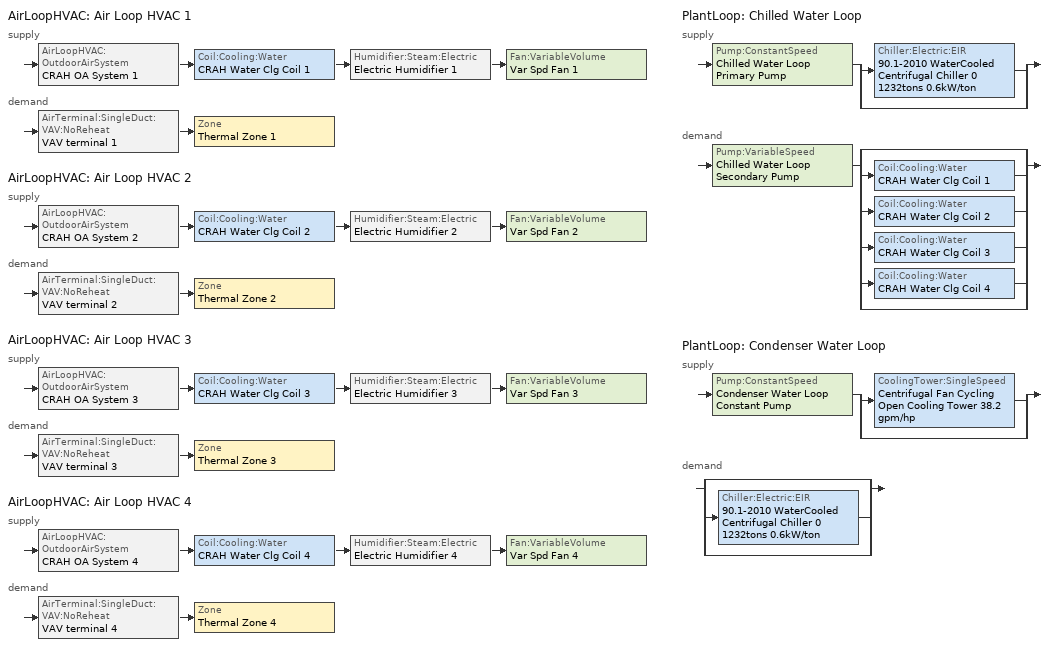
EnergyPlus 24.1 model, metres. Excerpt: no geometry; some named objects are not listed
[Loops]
AirLoopHVAC 'Air Loop HVAC 1'
 supply: AirLoopHVAC:OutdoorAirSystem 'CRAH OA System 1' > Coil:Cooling:Water 'CRAH Water Clg Coil 1' > Humidifier:Steam:Electric 'Electric Humidifier 1' > Fan:VariableVolume 'Var Spd Fan 1'
 demand: AirTerminal:SingleDuct:VAV:NoReheat 'VAV terminal 1' > Zone 'Thermal Zone 1'
AirLoopHVAC 'Air Loop HVAC 2'
 supply: AirLoopHVAC:OutdoorAirSystem 'CRAH OA System 2' > Coil:Cooling:Water 'CRAH Water Clg Coil 2' > Humidifier:Steam:Electric 'Electric Humidifier 2' > Fan:VariableVolume 'Var Spd Fan 2'
 demand: AirTerminal:SingleDuct:VAV:NoReheat 'VAV terminal 2' > Zone 'Thermal Zone 2'
AirLoopHVAC 'Air Loop HVAC 3'
 supply: AirLoopHVAC:OutdoorAirSystem 'CRAH OA System 3' > Coil:Cooling:Water 'CRAH Water Clg Coil 3' > Humidifier:Steam:Electric 'Electric Humidifier 3' > Fan:VariableVolume 'Var Spd Fan 3'
 demand: AirTerminal:SingleDuct:VAV:NoReheat 'VAV terminal 3' > Zone 'Thermal Zone 3'
AirLoopHVAC 'Air Loop HVAC 4'
 supply: AirLoopHVAC:OutdoorAirSystem 'CRAH OA System 4' > Coil:Cooling:Water 'CRAH Water Clg Coil 4' > Humidifier:Steam:Electric 'Electric Humidifier 4' > Fan:VariableVolume 'Var Spd Fan 4'
 demand: AirTerminal:SingleDuct:VAV:NoReheat 'VAV terminal 4' > Zone 'Thermal Zone 4'
PlantLoop 'Chilled Water Loop'
 supply: Pump:ConstantSpeed 'Chilled Water Loop Primary Pump' > split
  | Chiller:Electric:EIR '90.1-2010 WaterCooled  Centrifugal Chiller 0 1232tons 0.6kW/ton'
  | bypass
 demand: Pump:VariableSpeed 'Chilled Water Loop Secondary Pump' > split
  | bypass
  | Coil:Cooling:Water 'CRAH Water Clg Coil 1'
  | Coil:Cooling:Water 'CRAH Water Clg Coil 2'
  | Coil:Cooling:Water 'CRAH Water Clg Coil 3'
  | Coil:Cooling:Water 'CRAH Water Clg Coil 4'
  | bypass
PlantLoop 'Condenser Water Loop'
 supply: Pump:ConstantSpeed 'Condenser Water Loop Constant Pump' > split
  | CoolingTower:SingleSpeed 'Centrifugal Fan Cycling Open Cooling Tower 38.2 gpm/hp'
  | bypass
 demand: split
  | bypass
  | Chiller:Electric:EIR '90.1-2010 WaterCooled  Centrifugal Chiller 0 1232tons 0.6kW/ton'
  | bypass
[SizingPeriod:DesignDay] Begin environment reset mode=FullResetAtBeginEnvironment; Day of month=21; Daylight saving time indicator=No; Dry bulb temperature range modifier type=DefaultMultipliers; Rain indicator=No; Snow indicator=No
Name | Barometric pressure | Daily dry bulb temperature range | Day type | Humidity condition type | Maximum dry bulb temperature | Month | Sky clearness | Solar model indicator | Wetbulb or dewpoint at maximum dry bulb | Wind direction | Wind speed | Ashrae clear sky optical depth for beam irradiance taub | Ashrae clear sky optical depth for diffuse irradiance taud
SHENZHEN Ann Htg 99.6% Condns DB | 101109 | 0 | WinterDesignDay | WetBulb | 6.9 | 1 | 0 | ASHRAEClearSky | 6.9 | 20 | 4.5
SHENZHEN Ann Htg Wind 99.6% Condns WS=>MCDB | 101109 | 0 | WinterDesignDay | WetBulb | 11.9 | 1 | 0 | ASHRAEClearSky | 11.9 | 20 | 8.4
SHENZHEN Ann Hum_n 99.6% Condns DP=>MCDB | 101109 | 0 | WinterDesignDay | DewPoint | 12.3 | 1 | 0 | ASHRAEClearSky | -5.1 | 20 | 4.5
Tampa-MacDill.AFB_FL_USA Ann Clg .4% Condns DB=>MWB | 101229 | 7.9 | SummerDesignDay | WetBulb | 33.9 | 8 |  | ASHRAETau | 25.1 | 270 | 3.1 | 0.491 | 2.016
Tampa-MacDill.AFB_FL_USA Ann Htg 99.6% Condns DB | 101229 | 0 | WinterDesignDay | WetBulb | 4.6 | 1 | 0 | ASHRAEClearSky | 4.6 | 10 | 2.5
[AirLoopHVAC] Design return air flow fraction of supply air flow=1; Design supply air flow rate=Autosize
Air Loop HVAC 1; Air Loop HVAC 2; Air Loop HVAC 3; Air Loop HVAC 4
[AirTerminal:SingleDuct:VAV:NoReheat] Availability schedule=Always On Discrete hvac_library; Fixed minimum air flow rate=Autosize; Maximum air flow rate=Autosize; Zone minimum air flow input method=Constant
Name | Constant minimum air flow fraction
VAV terminal 1 | 0.1
VAV terminal 2 | 0.09
VAV terminal 3; VAV terminal 4 | 0.11
[AvailabilityManager:Scheduled]
Name | Schedule
Air Loop HVAC 1 Availability Manager; CRAH OA System 1 Availability Manager; CRAH OA System 2 Availability Manager; CRAH OA System 3 Availability Manager; CRAH OA System 4 Availability Manager | Always On Discrete
Air Loop HVAC 2 Availability Manager | Always On Discrete 1
Air Loop HVAC 3 Availability Manager | Always On Discrete 2
Air Loop HVAC 4 Availability Manager | Always On Discrete 5
[Chiller:Electric:EIR]
90.1-2010 WaterCooled  Centrifugal Chiller 0 1232tons 0.6kW/ton: Basin heater capacity=0; Basin heater setpoint temperature=10; Chiller flow mode=ConstantFlow; Condenser fan power ratio=0; Condenser heat recovery relative capacity fraction=1; Condenser type=WaterCooled; Cooling capacity function of temperature curve=WaterCooled_PositiveDisplacement_Chiller_GT150_2010_PathA_CAPFT; Electric input to cooling output ratio function of part load ratio curve=ChlrWtrCentPathAAllEIRRatio_fQRatio; Electric input to cooling output ratio function of temperature curve=WaterCooled_PositiveDisplacement_Chiller_GT150_2010_PathA_EIRFT; End use subcategory=General; Fraction of compressor electric consumption rejected by condenser=1; Leaving chilled water lower temperature limit=2.22222; Maximum part load ratio=1; Minimum part load ratio=0.15; Minimum unloading ratio=0.25; Optimum part load ratio=1; Reference capacity=Autosize; Reference chilled water flow rate=Autosize; Reference condenser fluid flow rate=Autosize; Reference cop=6.17018; Reference entering condenser fluid temperature=35; Reference leaving chilled water temperature=6.66667; Sizing factor=1
[Coil:Cooling:Water] Availability schedule=DataCenter HVACOperationSchd; Design air flow rate=Autosize; Design inlet air humidity ratio=Autosize; Design inlet air temperature=Autosize; Design inlet water temperature=Autosize; Design outlet air humidity ratio=Autosize; Design outlet air temperature=Autosize; Design water flow rate=Autosize; Heat exchanger configuration=CrossFlow; Type of analysis=SimpleAnalysis
CRAH Water Clg Coil 1; CRAH Water Clg Coil 2; CRAH Water Clg Coil 3; CRAH Water Clg Coil 4
[Controller:MechanicalVentilation] Availability schedule=Always On Discrete hvac_library; Demand controlled ventilation=No; System outdoor air method=ZoneSum; Design specification outdoor air object name 1=LargeDataCenterHighITE StandaloneDataCenter Ventilation
Name | Zone or zonelist name 1
Controller Mechanical Ventilation 1 | Thermal Zone 1
Controller Mechanical Ventilation 2 | Thermal Zone 2
Controller Mechanical Ventilation 3 | Thermal Zone 3
Controller Mechanical Ventilation 4 | Thermal Zone 4
[Controller:OutdoorAir] Control high indoor humidity based on outdoor humidity ratio=Yes; Economizer control action type=ModulateFlow; Economizer control type=NoEconomizer; Economizer maximum limit dry bulb temperature=28; Economizer maximum limit enthalpy=64000; Economizer minimum limit dry bulb temperature=-100; Economizer operation staging=InterlockedWithMechanicalCooling; Heat recovery bypass control type=BypassWhenOAFlowGreaterThanMinimum; High humidity control=No; Lockout type=NoLockout; Maximum outdoor air flow rate=Autosize; Minimum limit type=FixedMinimum; Minimum outdoor air flow rate=Autosize
Name | Mechanical ventilation controller
Outdoor Air Controller 1 | Controller Mechanical Ventilation 1
Outdoor Air Controller 2 | Controller Mechanical Ventilation 2
Outdoor Air Controller 3 | Controller Mechanical Ventilation 3
Outdoor Air Controller 4 | Controller Mechanical Ventilation 4
[Controller:WaterCoil] Action=Reverse; Actuator variable=Flow; Control variable=Temperature; Controller convergence tolerance=Autosize; Maximum actuated flow=Autosize; Minimum actuated flow=0
Controller Water Coil 1; Controller Water Coil 2; Controller Water Coil 3; Controller Water Coil 6
[CoolingTower:SingleSpeed]
Centrifugal Fan Cycling Open Cooling Tower 38.2 gpm/hp: Basin heater capacity=0; Basin heater setpoint temperature=2; Blowdown calculation mode=ConcentrationRatio; Blowdown concentration ratio=3; Capacity control=FanCycling; Cell control=MinimalCell; Cell maximum water flow rate fraction=2.5; Cell minimum water flow rate fraction=0.33; Design air flow rate=Autosize; Design approach temperature=Autosize; Design fan power=Autosize; Design inlet air dry bulb temperature=35; Design inlet air wet bulb temperature=25.6; Design range temperature=Autosize; Design u factor times area value=Autosize; Design water flow rate=Autosize; Drift loss percent=0.008; End use subcategory=General; Evaporation loss factor=0.2; Evaporation loss mode=LossFactor; Free convection capacity=0; Free convection nominal capacity sizing factor=0.1; Free convection regime air flow rate=Autocalculate; Free convection regime air flow rate sizing factor=0.1; Free convection regime u factor times area value=Autocalculate; Free convection u factor times area value sizing factor=0.1; Heat rejection capacity and nominal capacity sizing ratio=1.25; Number of cells=2; Performance input method=UFactorTimesAreaAndDesignWaterFlowRate; Sizing factor=1
[DesignSpecification:OutdoorAir]
LargeDataCenterHighITE StandaloneDataCenter Ventilation: Outdoor air flow air changes per hour=0; Outdoor air flow per person=0.00235974; Outdoor air flow per zone=0; Outdoor air flow per zone floor area=0.0003048; Outdoor air method=Sum
[DesignSpecification:OutdoorAir:SpaceList] Space design specification outdoor air object name 1=LargeDataCenterHighITE StandaloneDataCenter Ventilation
Name | Space name 1
Thermal Zone 1 DSOA Space List | Space 101
Thermal Zone 2 DSOA Space List | Space 102
Thermal Zone 3 DSOA Space List | Space 103
Thermal Zone 4 DSOA Space List | Space 104
[Fan:VariableVolume] End use subcategory=General; Fan power coefficient 1=0.0407599; Fan power coefficient 2=0.088045; Fan power coefficient 3=-0.0729261; Fan power coefficient 4=0.94374; Fan power coefficient 5=0; Fan power minimum air flow rate=0; Fan power minimum flow fraction=0; Fan power minimum flow rate input method=FixedFlowRate; Fan total efficiency=0.6045; Maximum flow rate=Autosize; Motor efficiency=0.93; Motor in airstream fraction=1; Pressure rise=1017.592
Name | Availability schedule
Var Spd Fan 1 | Always On Discrete
Var Spd Fan 2 | Always On Discrete 1
Var Spd Fan 3 | Always On Discrete 2
Var Spd Fan 4 | Always On Discrete 5
[Humidifier:Steam:Electric] Rated capacity=Autosize; Rated power=Autosize
Electric Humidifier 1; Electric Humidifier 2; Electric Humidifier 3; Electric Humidifier 4
[PlantEquipmentList]
Chilled Water Loop Cooling Equipment List: 90.1-2010 WaterCooled  Centrifugal Chiller 0 1232tons 0.6kW/ton, Chiller:Electric:EIR
Condenser Water Loop Cooling Equipment List: Centrifugal Fan Cycling Open Cooling Tower 38.2 gpm/hp, CoolingTower:SingleSpeed
[PlantEquipmentOperation:CoolingLoad] Load range 1 lower limit=0; Load range 1 upper limit=1000000000
Name | Range 1 equipment list
Chilled Water Loop Cooling Operation Scheme | Chilled Water Loop Cooling Equipment List
Condenser Water Loop Cooling Operation Scheme | Condenser Water Loop Cooling Equipment List
[PlantEquipmentOperationSchemes] Control scheme 1 schedule=Always On Discrete
Name | Control scheme 1
Chilled Water Loop Operation Schemes | Chilled Water Loop Cooling Operation Scheme
Condenser Water Loop Operation Schemes | Condenser Water Loop Cooling Operation Scheme
[PlantLoop] Fluid type=Water; Load distribution scheme=Optimal; Maximum loop flow rate=Autosize; Minimum loop flow rate=0; Plant loop demand calculation scheme=SingleSetpoint; Plant loop volume=Autocalculate
Name | Common pipe simulation | Maximum loop temperature | Minimum loop temperature | Plant equipment operation scheme
Chilled Water Loop | CommonPipe | 40 | 1 | Chilled Water Loop Operation Schemes
Condenser Water Loop | None | 80 | 5 | Condenser Water Loop Operation Schemes
[Pump:ConstantSpeed] Design electric power per unit flow rate=348701.1; Design flow rate=Autosize; Design power consumption=Autosize; Design power sizing method=PowerPerFlowPerPressure; Design shaft power per unit flow rate per unit head=1.28205; End use subcategory=General; Fraction of motor inefficiencies to fluid stream=0; Pump control type=Intermittent
Name | Design pump head | Motor efficiency
Chilled Water Loop Primary Pump | 44836 | 0.924
Condenser Water Loop Constant Pump | 148557 | 0.954
[Pump:VariableSpeed]
Chilled Water Loop Secondary Pump: Design electric power per unit flow rate=348701.1; Design maximum flow rate=Autosize; Design minimum flow rate=0; Design minimum flow rate fraction=0; Design power consumption=Autosize; Design power sizing method=PowerPerFlowPerPressure; Design pump head=134508; Design shaft power per unit flow rate per unit head=1.28205; End use subcategory=General; Fraction of motor inefficiencies to fluid stream=0; Motor efficiency=0.945; Pump control type=Intermittent; Skin loss radiative fraction=0.5; Coefficient 1 of the part load performance curve=0; Coefficient 2 of the part load performance curve=0.0205; Coefficient 3 of the part load performance curve=0.4101; Coefficient 4 of the part load performance curve=0.5753
[SetpointManager:FollowOutdoorAirTemperature]
Condenser Water Loop Setpoint Manager Follow OATwb with 5.0F Approach: Control variable=Temperature; Maximum setpoint temperature=29.4444; Minimum setpoint temperature=21.1111; Offset temperature difference=2.77778; Reference temperature type=OutdoorAirWetBulb; Setpoint node or nodelist=Condenser Water Loop Supply Outlet Node
[SetpointManager:MixedAir] Control variable=Temperature
Name | Setpoint node or nodelist
CRAH Electric Steam Humidifier Outlet Air Node 1 OS Default SPM | CRAH Electric Steam Humidifier Outlet Air Node 1
CRAH Electric Steam Humidifier Outlet Air Node 2 OS Default SPM | CRAH Electric Steam Humidifier Outlet Air Node 2
CRAH Electric Steam Humidifier Outlet Air Node 3 OS Default SPM | CRAH Electric Steam Humidifier Outlet Air Node 3
CRAH Mixed Air Node 1 OS Default SPM | CRAH Mixed Air Node 1
CRAH Mixed Air Node 2 OS Default SPM | CRAH Mixed Air Node 2
CRAH Mixed Air Node 3 OS Default SPM | CRAH Mixed Air Node 3
CRAH Mixed Air Node 4 OS Default SPM | CRAH Mixed Air Node 4
CRAH Water Clg Coil Outlet Air Node 1 OS Default SPM | CRAH Water Clg Coil Outlet Air Node 1
CRAH Water Clg Coil Outlet Air Node 2 OS Default SPM | CRAH Water Clg Coil Outlet Air Node 2
CRAH Water Clg Coil Outlet Air Node 3 OS Default SPM | CRAH Water Clg Coil Outlet Air Node 3
CRAH Water Clg Coil Outlet Air Node 4 OS Default SPM | CRAH Water Clg Coil Outlet Air Node 4
Node 18 OS Default SPM
[SetpointManager:Scheduled] Control variable=Temperature
Name | Schedule | Setpoint node or nodelist
CRAH supply air setpoint manager 1 | AHU Supply Temp Sch | CRAH Supply Outlet Node 1
CRAH supply air setpoint manager 2 | AHU Supply Temp Sch 1 | CRAH Supply Outlet Node 2
CRAH supply air setpoint manager 3 | AHU Supply Temp Sch 2 | CRAH Supply Outlet Node 3
CRAH supply air setpoint manager 4 | AHU Supply Temp Sch 3 | CRAH Supply Outlet Node 4
Chilled Water Loop Setpoint Manager | Chilled Water Loop Temp - 44F | Chilled Water Loop Supply Outlet Node
[SetpointManager:SingleZone:Humidity:Minimum]
Name | Setpoint node or nodelist
Setpoint Manager Single Zone Humidity Minimum 1 | CRAH Electric Steam Humidifier Outlet Air Node 1
Setpoint Manager Single Zone Humidity Minimum 2 | CRAH Electric Steam Humidifier Outlet Air Node 2
Setpoint Manager Single Zone Humidity Minimum 3 | CRAH Electric Steam Humidifier Outlet Air Node 3
[Sizing:Plant]
Name | Coincident sizing factor mode | Design loop exit temperature | Loop design temperature difference | Loop type | Sizing option | Zone timesteps in averaging window
Chilled Water Loop | None | 6.66667 | 5.61111 | Cooling | NonCoincident | 1
Condenser Water Loop | GlobalCoolingSizingFactor | 29.4444 | 5.55556 | Condenser | Coincident | 6
[Sizing:System] 100 outdoor air in cooling=Yes; 100 outdoor air in heating=Yes; Central cooling capacity control method=OnOff; Central cooling design supply air humidity ratio=0.0085; Central cooling design supply air temperature=12.8; Central heating design supply air humidity ratio=0.008; Central heating design supply air temperature=16.7; Central heating maximum system air flow ratio=0.3; Cooling design capacity=Autosize; Cooling design capacity method=CoolingDesignCapacity; Cooling design capacity per floor area=234.7; Cooling fraction of autosized cooling supply air flow rate=1; Cooling supply air flow rate=0; Cooling supply air flow rate method=DesignDay; Cooling supply air flow rate per floor area=0.00996765; Cooling supply air flow rate per unit cooling capacity=3.94755e-05; Design outdoor air flow rate=Autosize; Fraction of autosized cooling design capacity=1; Fraction of autosized heating design capacity=1; Heating design capacity=Autosize; Heating design capacity method=HeatingDesignCapacity; Heating design capacity per floor area=157; Heating fraction of autosized cooling supply air flow rate=1; Heating fraction of autosized heating supply air flow rate=1; Heating supply air flow rate=0; Heating supply air flow rate method=DesignDay; Heating supply air flow rate per floor area=0.00996765; Heating supply air flow rate per unit heating capacity=3.15882e-05; Occupant diversity=Autosize; Precool design humidity ratio=0.008; Precool design temperature=12.8; Preheat design humidity ratio=0.008; Preheat design temperature=7; System outdoor air method=ZoneSum; Type of load to size on=Sensible; Type of zone sum to use=NonCoincident; Zone maximum outdoor air fraction=1
Air Loop HVAC 1; Air Loop HVAC 2; Air Loop HVAC 3; Air Loop HVAC 4
[Sizing:Zone] Account for dedicated outdoor air system=No; Cooling design air flow method=DesignDay; Cooling design air flow rate=0; Cooling minimum air flow=0; Cooling minimum air flow fraction=0; Heating design air flow method=DesignDay; Heating design air flow rate=0; Heating maximum air flow=0.141576; Heating maximum air flow fraction=0.3; Heating maximum air flow per zone floor area=0.002032; Zone cooling design supply air humidity ratio=0.0085; Zone cooling design supply air humidity ratio difference=0.005; Zone cooling design supply air temperature difference=11.11; Zone cooling design supply air temperature input method=SupplyAirTemperature; Zone heating design supply air humidity ratio=0.008; Zone heating design supply air temperature=40; Zone heating design supply air temperature difference=11.11; Zone heating design supply air temperature input method=SupplyAirTemperature; Zone humidification design supply air humidity ratio difference=0.005; Zone latent cooling design supply air humidity ratio input method=HumidityRatioDifference; Zone latent heating design supply air humidity ratio input method=HumidityRatioDifference; Zone load sizing method=Sensible Load Only No Latent Load
Name | Cooling minimum air flow per zone floor area | Design specification outdoor air object | Zone cooling design supply air temperature
Thermal Zone 1 | 0.000762 | Thermal Zone 1 DSOA Space List | 14
Thermal Zone 2 | 0.000862 | Thermal Zone 2 DSOA Space List | 12
Thermal Zone 3 | 0.000762 | Thermal Zone 3 DSOA Space List | 14
Thermal Zone 4 | 0.000862 | Thermal Zone 4 DSOA Space List | 13
[ThermostatSetpoint:SingleCooling]
Name | Setpoint temperature schedule
Thermostat Setpoint Dual Setpoint 1 | DataCenter CLGSETP_SCH
Thermostat Setpoint Dual Setpoint 2 | DataCenter CLGSETP_SCH 1
Thermostat Setpoint Dual Setpoint 3 | DataCenter CLGSETP_SCH 2
Thermostat Setpoint Dual Setpoint 4 | DataCenter CLGSETP_SCH 3
[ZoneControl:Thermostat] Temperature difference between cutout and setpoint=0
Name | Zone or zonelist | Control 1 | Control type schedule
Thermal Zone 1 Thermostat | Thermal Zone 1 | Thermostat Setpoint Dual Setpoint 1 | Thermal Zone 1 Thermostat Schedule
Thermal Zone 2 Thermostat | Thermal Zone 2 | Thermostat Setpoint Dual Setpoint 2 | Thermal Zone 2 Thermostat Schedule
Thermal Zone 3 Thermostat | Thermal Zone 3 | Thermostat Setpoint Dual Setpoint 3 | Thermal Zone 3 Thermostat Schedule
Thermal Zone 4 Thermostat | Thermal Zone 4 | Thermostat Setpoint Dual Setpoint 4 | Thermal Zone 4 Thermostat Schedule
[Zone equipment]
Thermal Zone 1: VAV terminal 1
Thermal Zone 2: VAV terminal 2
Thermal Zone 3: VAV terminal 3
Thermal Zone 4: VAV terminal 4
[Curve:Biquadratic] Maximum value of x=10; Maximum value of y=46.11; Minimum value of x=5; Minimum value of y=17.78
Name | Coefficient1 constant | Coefficient2 x | Coefficient3 x 2 | Coefficient4 y | Coefficient5 y 2 | Coefficient6 x y
WaterCooled_PositiveDisplacement_Chiller_GT150_2010_PathA_CAPFT | 0.906115 | 0.0292277 | -0.0003647 | -0.0009709 | -9.05e-05 | 0.0002527
WaterCooled_PositiveDisplacement_Chiller_GT150_2010_PathA_EIRFT | 0.377312 | -0.0229032 | 0.0016504 | 0.0118156 | 0.0004345 | -0.0010132
[Curve:Quadratic]
ChlrWtrCentPathAAllEIRRatio_fQRatio: Maximum value of x=1; Minimum curve output=0.28; Minimum value of x=0.1; Coefficient1 constant=0.222149; Coefficient2 x=0.503156; Coefficient3 x 2=0.256905
[Schedule:Compact]
Thermal Zone 1 Thermostat Schedule; Thermal Zone 2 Thermostat Schedule; Thermal Zone 3 Thermostat Schedule; Thermal Zone 4 Thermostat Schedule: Through: 12/31, For: AllDays, Until: 24:00, 2
[Schedule:Constant] Hourly value=1
Always On Discrete; Always On Discrete 1; Always On Discrete 2; Always On Discrete 5; Always On Discrete hvac_library
[Schedule:Day:Interval]
AHU Supply Temp Sch Default: 24:00, 12.7778, No
AHU Supply Temp Sch Default 1: 24:00, 13.8937, No
AHU Supply Temp Sch Default 2: 24:00, 8.63701, No
AHU Supply Temp Sch Default 3: 24:00, 17.7016, No
Chilled Water Loop Temp - 44F Default: 24:00, 6.66667, No
DataCenter CLGSETP_SCH Default; DataCenter CLGSETP_SCH Default 1; DataCenter CLGSETP_SCH Default 2; DataCenter CLGSETP_SCH Default 3; DataCenter CLGSETP_SCH Summer Design Day; DataCenter CLGSETP_SCH Summer Design Day 1; DataCenter CLGSETP_SCH Summer Design Day 2; DataCenter CLGSETP_SCH Summer Design Day 3; DataCenter CLGSETP_SCH Winter Design Day; DataCenter CLGSETP_SCH Winter Design Day 1; DataCenter CLGSETP_SCH Winter Design Day 2; DataCenter CLGSETP_SCH Winter Design Day 3: 24:00, 35, No
DataCenter HVACOperationSchd Default; DataCenter HVACOperationSchd Summer Design Day; DataCenter HVACOperationSchd Winter Design Day: 24:00, 1, No
[Schedule:Week:Daily]
AHU Supply Temp Sch 1 Week Rule - Jan1-Dec31: AHU Supply Temp Sch Default 1, AHU Supply Temp Sch Default 1, AHU Supply Temp Sch Default 1, AHU Supply Temp Sch Default 1, AHU Supply Temp Sch Default 1, AHU Supply Temp Sch Default 1, AHU Supply Temp Sch Default 1, AHU Supply Temp Sch Default 1, AHU Supply Temp Sch Default 1, AHU Supply Temp Sch Default 1, AHU Supply Temp Sch Default 1, AHU Supply Temp Sch Default 1
AHU Supply Temp Sch 2 Week Rule - Jan1-Dec31: AHU Supply Temp Sch Default 2, AHU Supply Temp Sch Default 2, AHU Supply Temp Sch Default 2, AHU Supply Temp Sch Default 2, AHU Supply Temp Sch Default 2, AHU Supply Temp Sch Default 2, AHU Supply Temp Sch Default 2, AHU Supply Temp Sch Default 2, AHU Supply Temp Sch Default 2, AHU Supply Temp Sch Default 2, AHU Supply Temp Sch Default 2, AHU Supply Temp Sch Default 2
AHU Supply Temp Sch 3 Week Rule - Jan1-Dec31: AHU Supply Temp Sch Default 3, AHU Supply Temp Sch Default 3, AHU Supply Temp Sch Default 3, AHU Supply Temp Sch Default 3, AHU Supply Temp Sch Default 3, AHU Supply Temp Sch Default 3, AHU Supply Temp Sch Default 3, AHU Supply Temp Sch Default 3, AHU Supply Temp Sch Default 3, AHU Supply Temp Sch Default 3, AHU Supply Temp Sch Default 3, AHU Supply Temp Sch Default 3
AHU Supply Temp Sch Week Rule - Jan1-Dec31: AHU Supply Temp Sch Default, AHU Supply Temp Sch Default, AHU Supply Temp Sch Default, AHU Supply Temp Sch Default, AHU Supply Temp Sch Default, AHU Supply Temp Sch Default, AHU Supply Temp Sch Default, AHU Supply Temp Sch Default, AHU Supply Temp Sch Default, AHU Supply Temp Sch Default, AHU Supply Temp Sch Default, AHU Supply Temp Sch Default
Chilled Water Loop Temp - 44F Week Rule - Jan1-Dec31: Chilled Water Loop Temp - 44F Default, Chilled Water Loop Temp - 44F Default, Chilled Water Loop Temp - 44F Default, Chilled Water Loop Temp - 44F Default, Chilled Water Loop Temp - 44F Default, Chilled Water Loop Temp - 44F Default, Chilled Water Loop Temp - 44F Default, Chilled Water Loop Temp - 44F Default, Chilled Water Loop Temp - 44F Default, Chilled Water Loop Temp - 44F Default, Chilled Water Loop Temp - 44F Default, Chilled Water Loop Temp - 44F Default
DataCenter CLGSETP_SCH 1 Week Rule - Jan1-Dec31: DataCenter CLGSETP_SCH Default 1, DataCenter CLGSETP_SCH Default 1, DataCenter CLGSETP_SCH Default 1, DataCenter CLGSETP_SCH Default 1, DataCenter CLGSETP_SCH Default 1, DataCenter CLGSETP_SCH Default 1, DataCenter CLGSETP_SCH Default 1, DataCenter CLGSETP_SCH Default 1, DataCenter CLGSETP_SCH Summer Design Day 1, DataCenter CLGSETP_SCH Winter Design Day 1, DataCenter CLGSETP_SCH Default 1, DataCenter CLGSETP_SCH Default 1
DataCenter CLGSETP_SCH 2 Week Rule - Jan1-Dec31: DataCenter CLGSETP_SCH Default 2, DataCenter CLGSETP_SCH Default 2, DataCenter CLGSETP_SCH Default 2, DataCenter CLGSETP_SCH Default 2, DataCenter CLGSETP_SCH Default 2, DataCenter CLGSETP_SCH Default 2, DataCenter CLGSETP_SCH Default 2, DataCenter CLGSETP_SCH Default 2, DataCenter CLGSETP_SCH Summer Design Day 2, DataCenter CLGSETP_SCH Winter Design Day 2, DataCenter CLGSETP_SCH Default 2, DataCenter CLGSETP_SCH Default 2
DataCenter CLGSETP_SCH 3 Week Rule - Jan1-Dec31: DataCenter CLGSETP_SCH Default 3, DataCenter CLGSETP_SCH Default 3, DataCenter CLGSETP_SCH Default 3, DataCenter CLGSETP_SCH Default 3, DataCenter CLGSETP_SCH Default 3, DataCenter CLGSETP_SCH Default 3, DataCenter CLGSETP_SCH Default 3, DataCenter CLGSETP_SCH Default 3, DataCenter CLGSETP_SCH Summer Design Day 3, DataCenter CLGSETP_SCH Winter Design Day 3, DataCenter CLGSETP_SCH Default 3, DataCenter CLGSETP_SCH Default 3
DataCenter CLGSETP_SCH Week Rule - Jan1-Dec31: DataCenter CLGSETP_SCH Default, DataCenter CLGSETP_SCH Default, DataCenter CLGSETP_SCH Default, DataCenter CLGSETP_SCH Default, DataCenter CLGSETP_SCH Default, DataCenter CLGSETP_SCH Default, DataCenter CLGSETP_SCH Default, DataCenter CLGSETP_SCH Default, DataCenter CLGSETP_SCH Summer Design Day, DataCenter CLGSETP_SCH Winter Design Day, DataCenter CLGSETP_SCH Default, DataCenter CLGSETP_SCH Default
DataCenter HVACOperationSchd Week Rule - Jan1-Dec31: DataCenter HVACOperationSchd Default, DataCenter HVACOperationSchd Default, DataCenter HVACOperationSchd Default, DataCenter HVACOperationSchd Default, DataCenter HVACOperationSchd Default, DataCenter HVACOperationSchd Default, DataCenter HVACOperationSchd Default, DataCenter HVACOperationSchd Default, DataCenter HVACOperationSchd Summer Design Day, DataCenter HVACOperationSchd Winter Design Day, DataCenter HVACOperationSchd Default, DataCenter HVACOperationSchd Default
[Schedule:Year]
AHU Supply Temp Sch: AHU Supply Temp Sch Week Rule - Jan1-Dec31, 1, 1, 12, 31
AHU Supply Temp Sch 1: AHU Supply Temp Sch 1 Week Rule - Jan1-Dec31, 1, 1, 12, 31
AHU Supply Temp Sch 2: AHU Supply Temp Sch 2 Week Rule - Jan1-Dec31, 1, 1, 12, 31
AHU Supply Temp Sch 3: AHU Supply Temp Sch 3 Week Rule - Jan1-Dec31, 1, 1, 12, 31
Chilled Water Loop Temp - 44F: Chilled Water Loop Temp - 44F Week Rule - Jan1-Dec31, 1, 1, 12, 31
DataCenter CLGSETP_SCH: DataCenter CLGSETP_SCH Week Rule - Jan1-Dec31, 1, 1, 12, 31
DataCenter CLGSETP_SCH 1: DataCenter CLGSETP_SCH 1 Week Rule - Jan1-Dec31, 1, 1, 12, 31
DataCenter CLGSETP_SCH 2: DataCenter CLGSETP_SCH 2 Week Rule - Jan1-Dec31, 1, 1, 12, 31
DataCenter CLGSETP_SCH 3: DataCenter CLGSETP_SCH 3 Week Rule - Jan1-Dec31, 1, 1, 12, 31
DataCenter HVACOperationSchd: DataCenter HVACOperationSchd Week Rule - Jan1-Dec31, 1, 1, 12, 31
